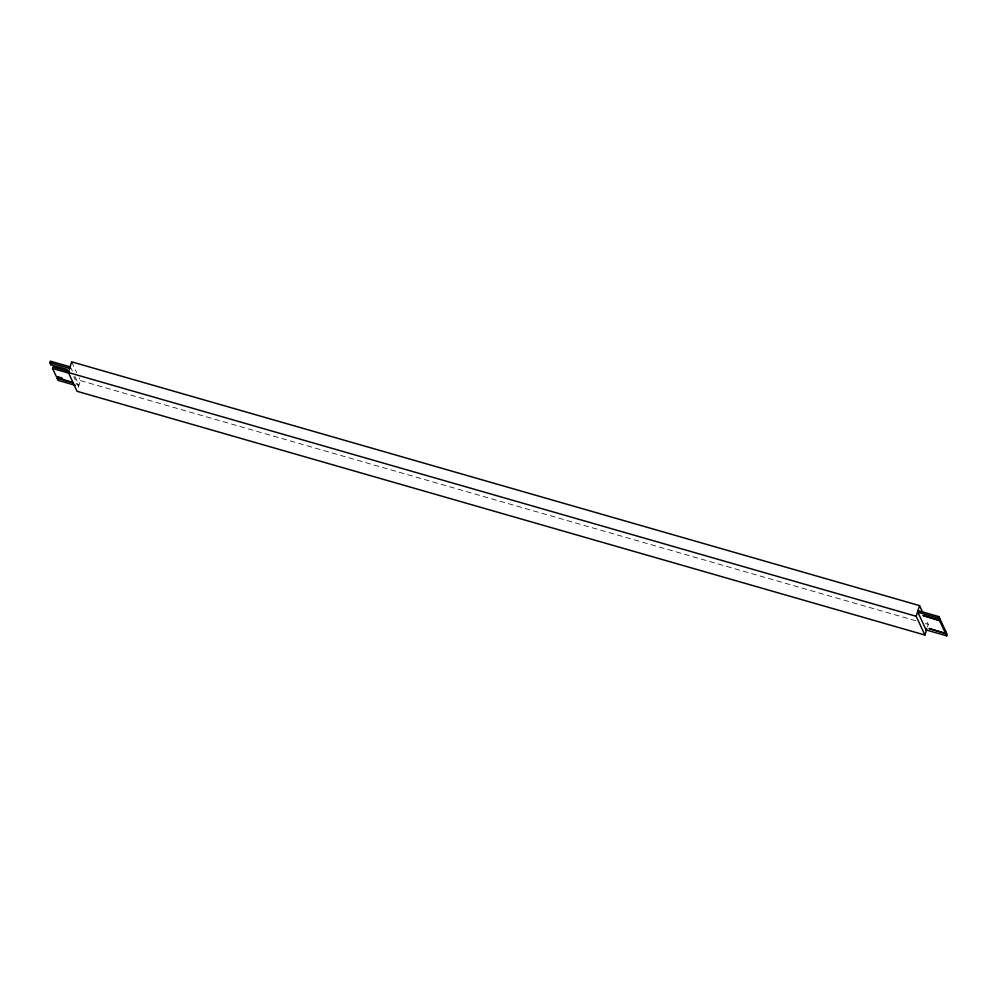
<?xml version="1.0" encoding="UTF-8"?>
<svg xmlns="http://www.w3.org/2000/svg" width="997" height="997" viewBox="0 0 997 997"><rect width="100%" height="100%" fill="white"/><g stroke="black" fill="none" stroke-linecap="round" stroke-linejoin="round"><path stroke-width="0.75" stroke-dasharray="4.99 3.74" d="M74.912 376.48L78.726 384.655L78.252 386.175L73.803 376.642M78.314 387.272L80.396 380.592L79.149 377.913M927.447 627.038L928.282 624.359L925.777 619M80.396 380.592L916.318 620.919M925.291 623.499L928.282 624.359M75.847 383.833L78.726 384.655M71.647 361.836L76.644 372.554M71.099 368.292L72.37 371.021"/><path stroke-width="1.5" d="M926.612 629.705L924.942 635.052L77.056 391.285L66.936 369.389L50.822 364.752L49.85 362.671L50.324 361.151L70.463 366.933M50.822 364.752L51.296 363.232M73.018 382.437L64.169 379.894L56.206 376.305L52.567 368.491L53.04 366.958L67.684 371.171M75.373 385.353L58.113 380.393L57.141 378.312L57.614 376.779L62.013 378.037M69.142 371.594L68.668 373.115L52.567 368.491M916.193 616.283L919.533 605.603L71.647 361.836L68.307 372.517L916.193 616.283L924.942 635.052M917.863 612.233L918.337 610.7L938.887 616.607L939.859 618.688L939.386 620.221L922.948 615.498L939.623 620.745L945.455 633.245L929.017 628.521L945.704 633.768L946.676 635.849L926.126 629.942L917.863 612.233L938.414 618.14L939.386 620.221M926.126 629.942L926.599 628.422M938.414 618.14L938.887 616.607M939.623 620.745L940.096 619.212L945.929 631.724L945.455 633.245M945.704 633.768L946.178 632.248L947.15 634.329L946.676 635.849M49.85 362.671L69.989 368.466M57.141 378.312L73.255 382.935M919.533 605.603L922.661 612.308"/></g></svg>
